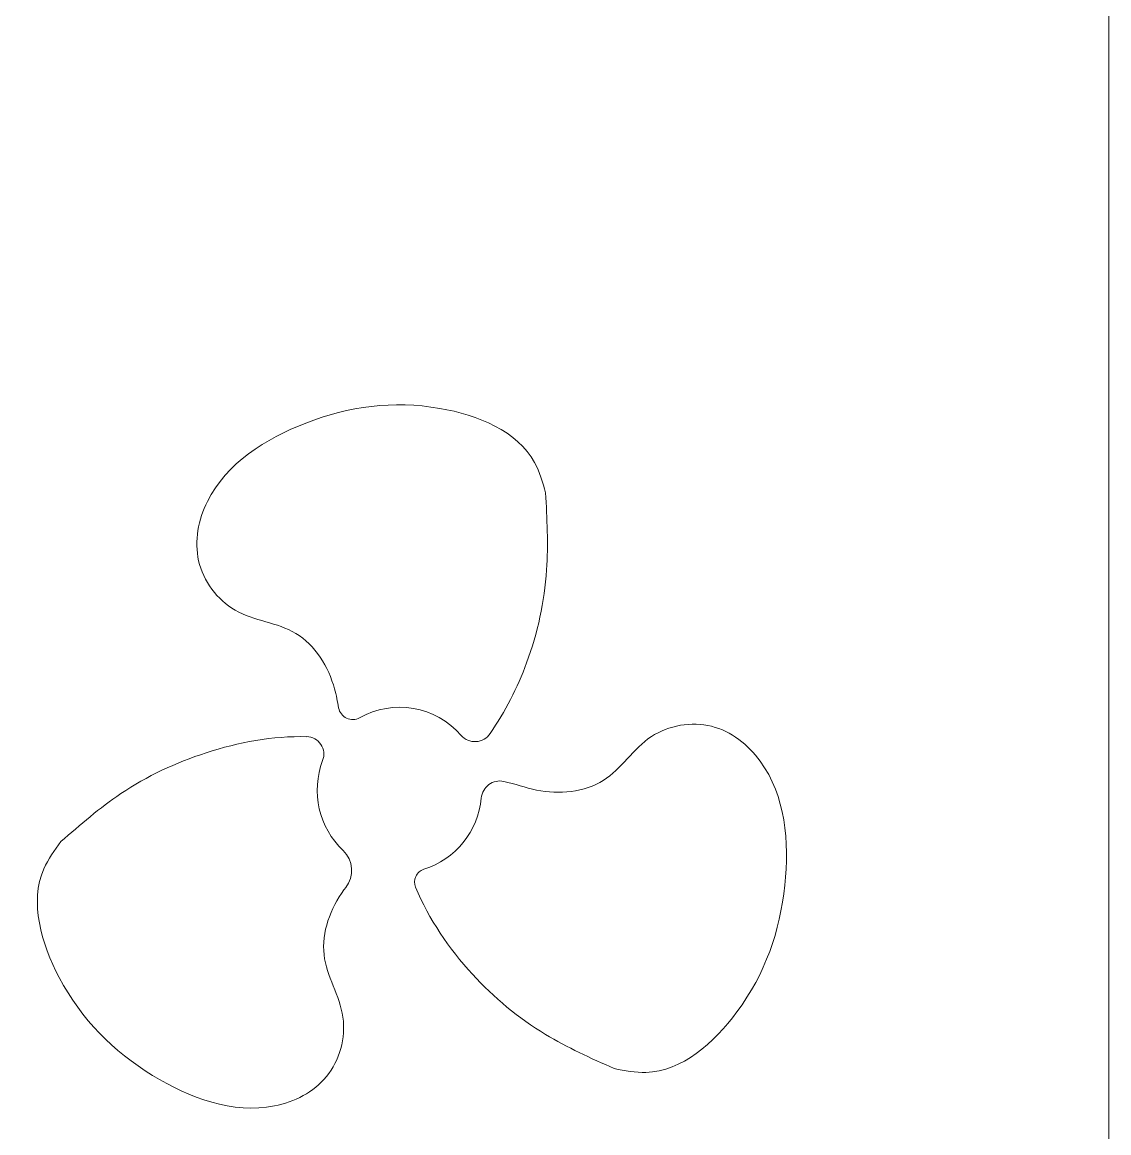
# Model space of a CAD drawing. Header units: metres. Extents: x -2538 to 7610, y -1082 to -498.
# Drawn here: x -2059.1 to -1975.6, y -1025.3 to -939.9 of the extents above; entities that cross this region are included whole.
import ezdxf

# ---------------------------------------------------------------- set-up
doc = ezdxf.new("R2010")
doc.units = ezdxf.units.M
doc.linetypes.add('AUSGEZOGEN', pattern=[0])
doc.layers.add('Standard', color=7, linetype='AUSGEZOGEN', lineweight=25)

# ---------------------------------------------------------------- blocks, each defined once
blk = doc.blocks.new('COMPLEXOBJECT_43')
at = {"layer": 'Standard', "color": 7, "linetype": 'AUSGEZOGEN', "lineweight": 13}
for centre, major_axis, start_param, end_param in [((-2022.39, -999.735), (-0.016, 1.454), 6.063983, 7.747492), ((-2030.122, -998.987), (-0.069, 6.369), 3.431753, 4.605899), ((-2027.945, -1006.05), (-0.011, 1.026), 0.29016, 1.960733)]:
    blk.add_ellipse(centre, major_axis=major_axis, ratio=0.99288, start_param=start_param, end_param=end_param, dxfattribs=at)
for points, start_tangent, end_tangent in [([(-2022.091, -998.313), (-2019.58, -998.981), (-2014.444, -998.242), (-2010.752, -994.87), (-2006.114, -994.078), (-2002.386, -996.755), (-2000.492, -1006.291), (-2004.168, -1016.037), (-2011.166, -1020.69), (-2013.61, -1020.396)], (0.000978, -0.000209), (-0.000982, 0.000189)), ([(-2013.61, -1020.396), (-2018.892, -1017.767), (-2024.511, -1013.143), (-2028.882, -1006.451)], (-0.000912, 0.000411), (-0.000388, 0.000922))]:
    blk.add_spline(points, degree=3, dxfattribs=dict(at, start_tangent=start_tangent, end_tangent=end_tangent))
blk = doc.blocks.new('COMPLEXOBJECT_44')
at = {"layer": 'Standard', "color": 7, "linetype": 'AUSGEZOGEN', "lineweight": 13}
for centre, major_axis, start_param, end_param in [((-2037.284, -996.227), (-0.015, 1.354), 4.336194, 6.247926), ((-2030.122, -998.987), (-0.069, 6.369), 1.194602, 2.376013), ((-2035.886, -1005.16), (-0.023, 2.105), 4.03076, 5.517605)]:
    blk.add_ellipse(centre, major_axis=major_axis, ratio=0.99288, start_param=start_param, end_param=end_param, dxfattribs=at)
for points, start_tangent, end_tangent in [([(-2056.166, -1002.94), (-2051.55, -999.254), (-2044.999, -996.113), (-2037.251, -994.874)], (0.000756, 0.000654), (0.001, -0.000025)), ([(-2034.249, -1006.468), (-2034.391, -1006.654), (-2035.921, -1011.648), (-2034.471, -1016.45), (-2035.74, -1021.013), (-2039.735, -1023.263), (-2049.104, -1020.914), (-2056.284, -1013.401), (-2057.473, -1005.04), (-2056.166, -1002.94)], (-0.000619, -0.000786), (0.000587, 0.00081))]:
    blk.add_spline(points, degree=3, dxfattribs=dict(at, start_tangent=start_tangent, end_tangent=end_tangent))
blk = doc.blocks.new('COMPLEXOBJECT_45')
at = {"layer": 'Standard', "color": 7, "linetype": 'AUSGEZOGEN', "lineweight": 13}
for centre, major_axis, start_param, end_param in [((-2030.122, -998.987), (-0.069, 6.369), 5.424284, 6.778593), ((-2033.721, -992.449), (-0.012, 1.106), 1.74922, 3.637), ((-2024.316, -993.831), (-0.015, 1.427), 2.282692, 4.103172)]:
    blk.add_ellipse(centre, major_axis=major_axis, ratio=0.99288, start_param=start_param, end_param=end_param, dxfattribs=at)
for points, start_tangent, end_tangent in [([(-2034.8, -992.654), (-2035.109, -991.204), (-2038.098, -986.931), (-2042.757, -985.149), (-2045.565, -981.347), (-2044.891, -976.787), (-2037.316, -970.758), (-2027.025, -969.631), (-2019.73, -973.797), (-2018.879, -976.123)], (-0.000184, 0.000983), (0.000276, -0.000961)), ([(-2018.879, -976.123), (-2018.805, -982.056), (-2020.343, -989.198), (-2023.146, -994.635)], (0.000051, -0.000999), (-0.000561, -0.000828))]:
    blk.add_spline(points, degree=3, dxfattribs=dict(at, start_tangent=start_tangent, end_tangent=end_tangent))

msp = doc.modelspace()

# ---------------------------------------------------------------- linework, layer by layer
at = {"layer": 'Standard', "color": 7, "linetype": 'AUSGEZOGEN', "lineweight": 13}
msp.add_lwpolyline([(-2537.573, -1081.873), (-1975.573, -1081.873), (-1975.573, -519.873), (-2537.573, -519.873), (-2537.573, -1081.873)], close=True, dxfattribs=at)

# ---------------------------------------------------------------- block references
for name in ['COMPLEXOBJECT_45', 'COMPLEXOBJECT_43', 'COMPLEXOBJECT_44']:
    msp.add_blockref(name, (0, 0), dxfattribs=at)

doc.saveas('drawing.dxf')
